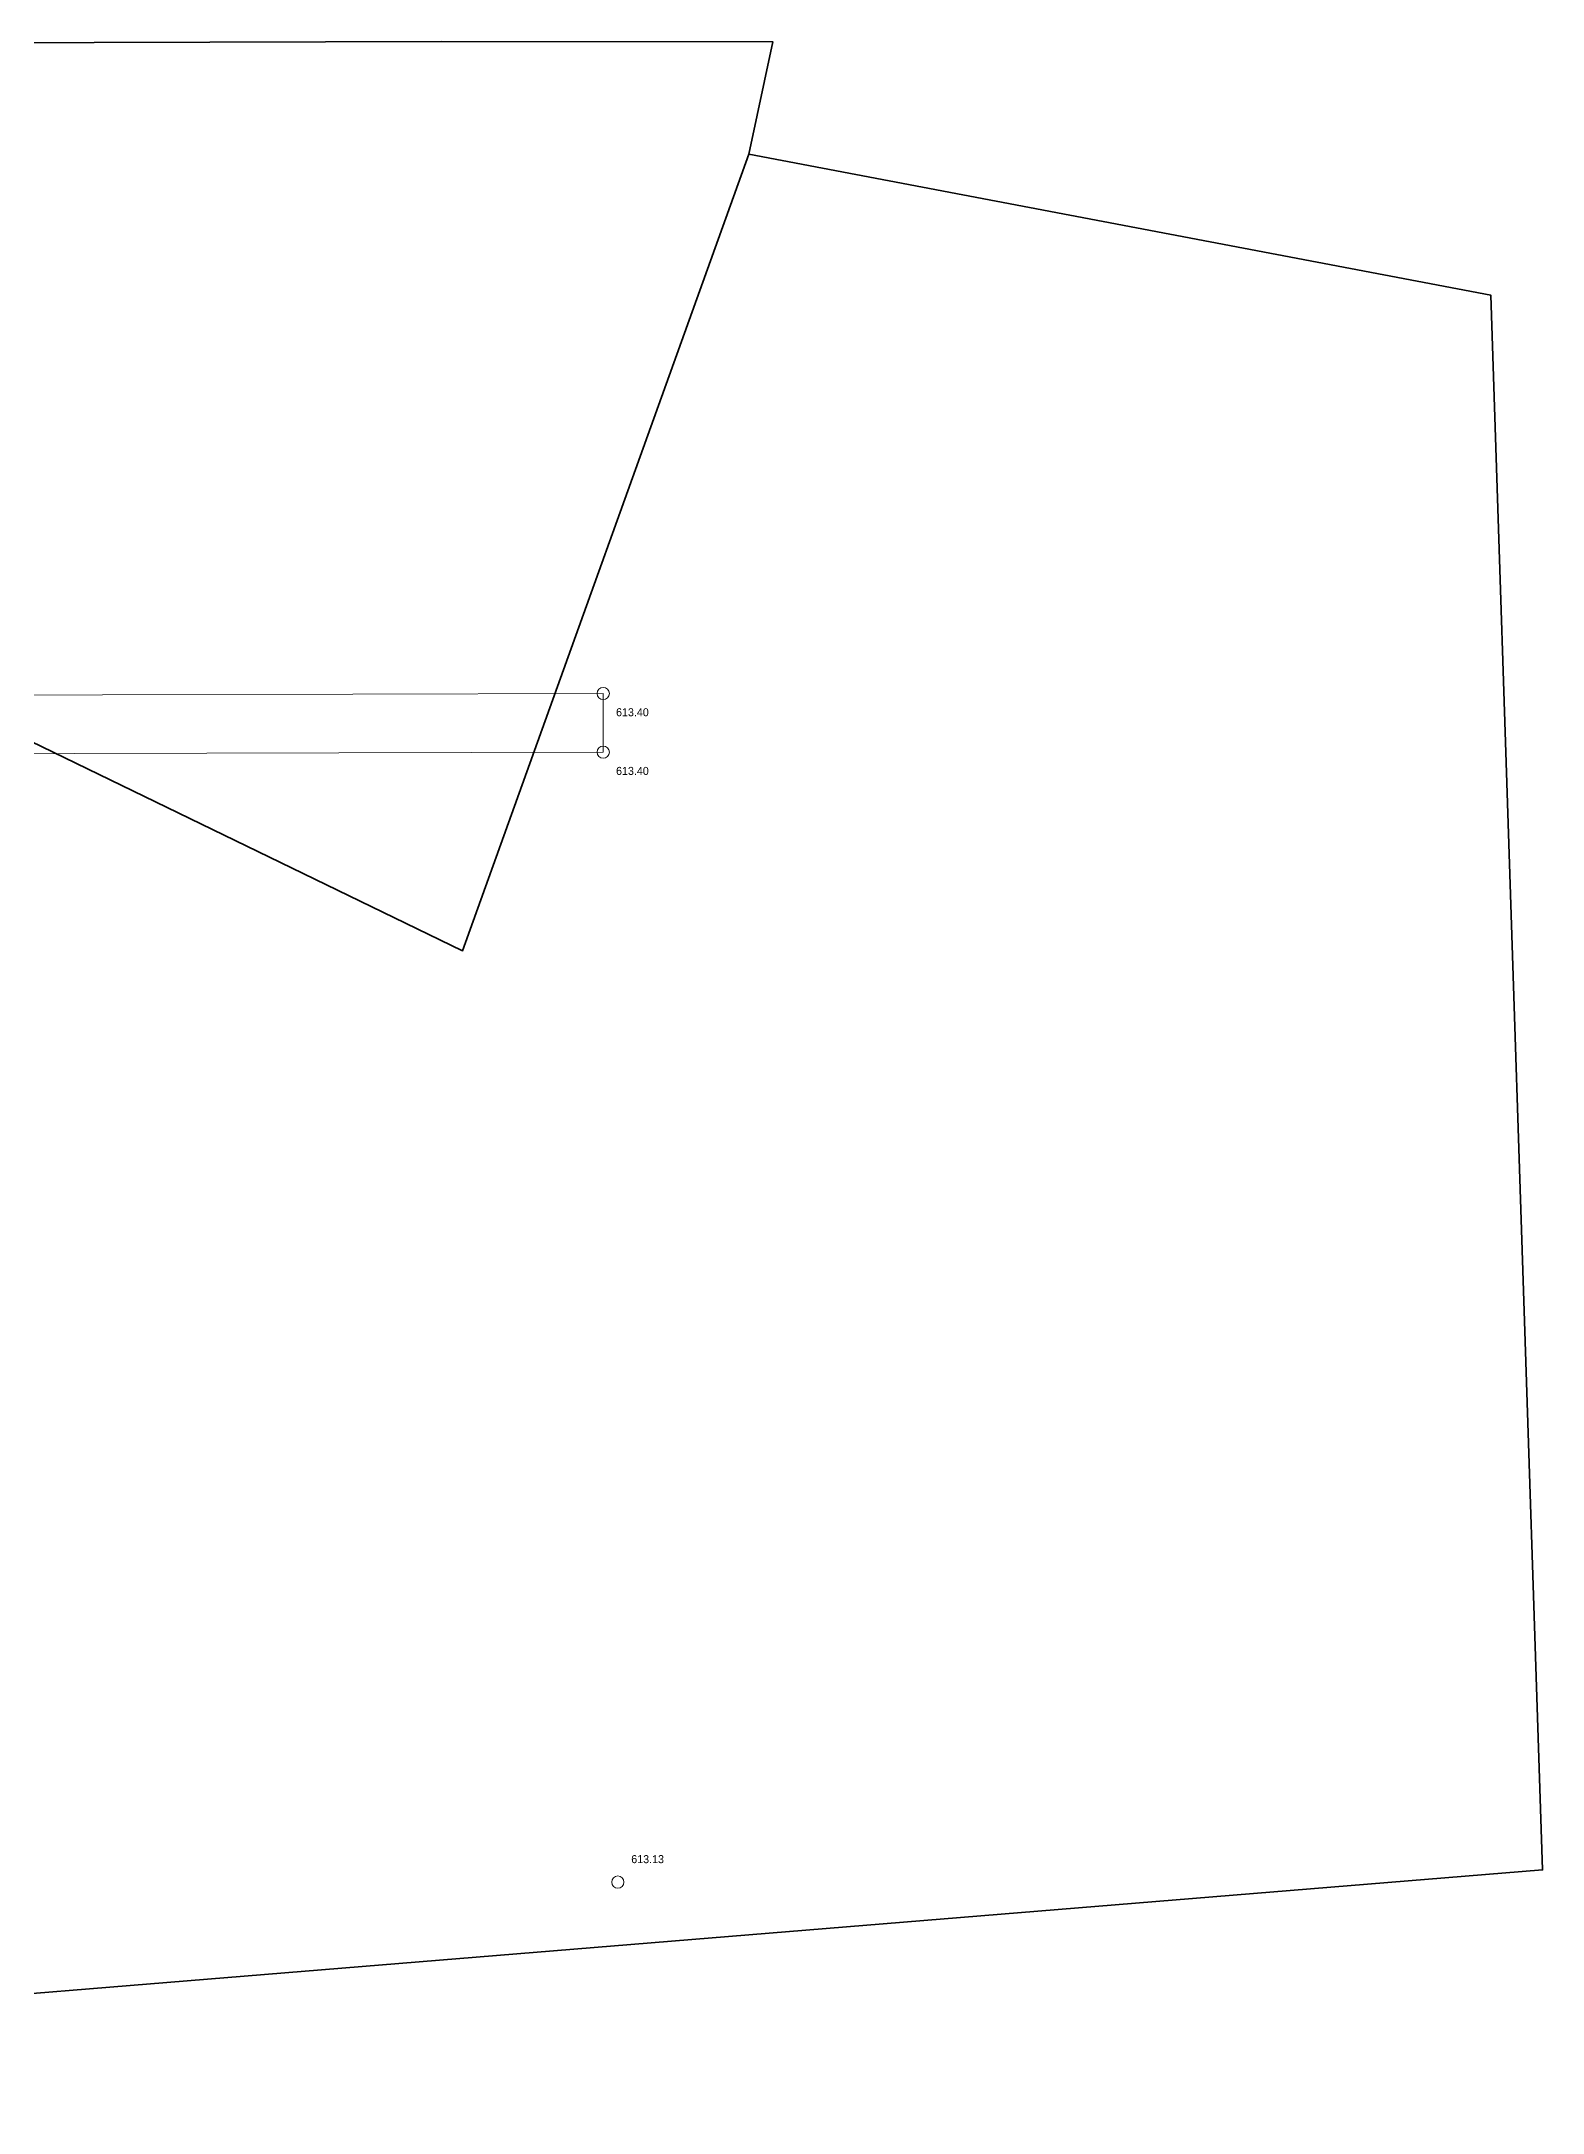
# Model space of a CAD drawing. Header units: millimetres. Extents: x 329027 to 385322, y -316082 to -277249.
# Drawn here: x 357175 to 385322, y -316082 to -277249 of the extents above; entities that cross this region are included whole.
import ezdxf

# ---------------------------------------------------------------- set-up
doc = ezdxf.new("R2010")
doc.units = ezdxf.units.MM
doc.header["$MEASUREMENT"] = 0
doc.layers.add('A - Pllaka themel_Pen_No__88', color=7, linetype='Continuous', lineweight=20, true_color=0xfd4435)
for name, color, linetype, lineweight in [('A - Pllaka themel_Pen_No__95', 6, 'Continuous', 13), ('Annotation - Text_Pen_No__1', 7, 'Continuous', 13), ('Drawing & Figure_Pen_No__7', 7, 'Continuous', 35)]:
    doc.layers.add(name, color=color, linetype=linetype, lineweight=lineweight)
doc.styles.add('GENERATED_STYLE_1', font='')
doc.styles.get('GENERATED_STYLE_1').set_extended_font_data('Dubai')

msp = doc.modelspace()

# ---------------------------------------------------------------- linework, layer by layer
at = {"layer": 'A - Pllaka themel_Pen_No__88', "color": 20, "linetype": 'Continuous', "lineweight": 20, "true_color": 0xfd4435}
for centre in [(367709, -289476), (367709, -290576), (367983, -311761)]:
    msp.add_circle(centre, 115, dxfattribs=at)
at = {"layer": 'A - Pllaka themel_Pen_No__95', "color": 6, "linetype": 'Continuous', "lineweight": 13}
for points in [[(367709, -290576), (355316, -290609), (355317, -291735), (353015, -291740), (353017, -294940), (351715, -294940), (338334, -294940), (338334, -298440), (345010, -298440), (345010, -306690), (336660, -306690), (330642, -306690), (330642, -298440), (335711, -298440), (335711, -293240), (330642, -293240), (330642, -291741), (335781, -291739), (335775, -289547), (335767, -286977), (334755, -287004), (334733, -281207), (335737, -281204), (335739, -278763)], [(367709, -290576), (367709, -289476), (348928, -289525), (348934, -291740), (341134, -291740), (341125, -289464), (336794, -289545), (336783, -285951), (335770, -285977), (335756, -282204), (336756, -282200), (336758, -278764)]]:
    msp.add_lwpolyline(points, dxfattribs=at)
at = {"layer": 'Drawing & Figure_Pen_No__7', "color": 7, "linetype": 'Continuous', "lineweight": 35, "flags": 128}
for points in [[(348862, -286437), (329884, -283708), (329978, -277351), (364672, -277249), (370892, -277259), (370439, -279365), (365072, -294300)], [(329759, -316082), (329027, -306358), (329369, -296847), (329884, -283708), (348862, -286437), (365072, -294300), (370439, -279365), (384350, -282006), (385322, -311533)]]:
    msp.add_lwpolyline(points, close=True, dxfattribs=at)

# ---------------------------------------------------------------- texts
at = {"layer": 'Annotation - Text_Pen_No__1', "color": 7, "linetype": 'Continuous', "lineweight": 13, "char_height": 150, "attachment_point": 2, "style": 'GENERATED_STYLE_1'}
for s, insert in [('\\A1;{\\pqc;\\fDubai|b0|i0|c0|p34;613.\\fDubai|b0|i0|c0|p34;40}', (368256, -289752)), ('\\A1;{\\pqc;\\fDubai|b0|i0|c0|p34;613.\\fDubai|b0|i0|c0|p34;40}', (368256, -290852)), ('\\A1;{\\pqc;\\fDubai|b0|i0|c0|p34;613.\\fDubai|b0|i0|c0|p34;13}', (368541, -311256))]:
    msp.add_mtext(s, dxfattribs=dict(at, insert=insert))

doc.saveas('drawing.dxf')
